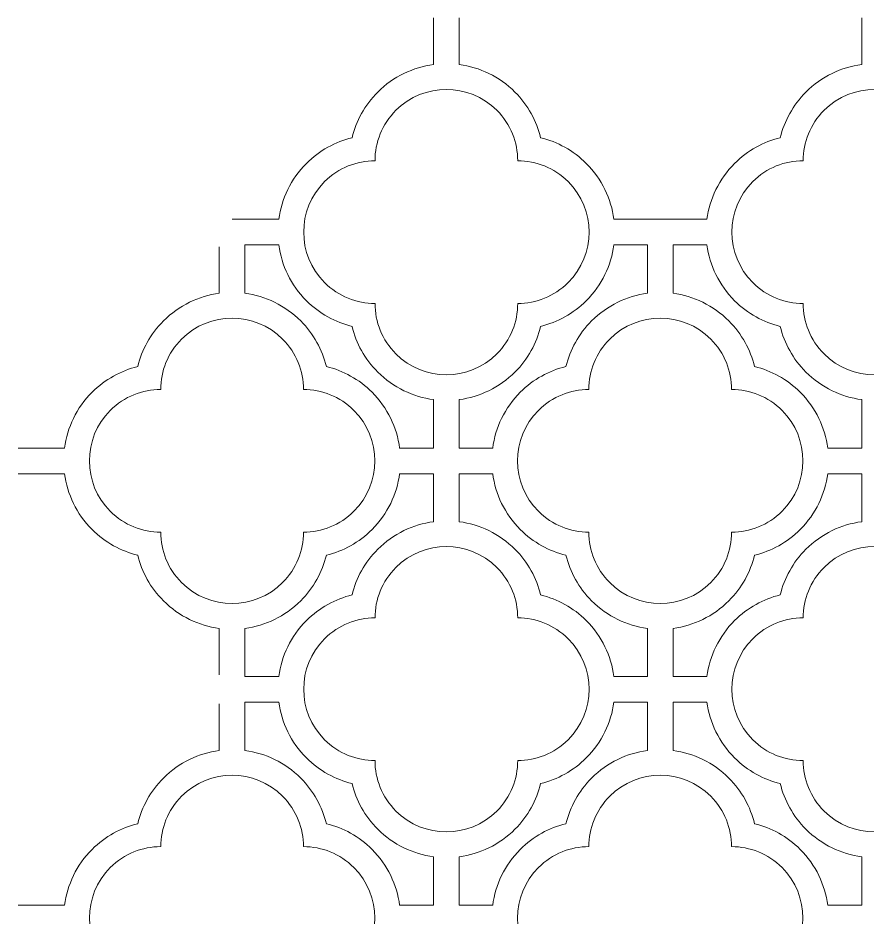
# Model space of a CAD drawing. Header units: centimetres. Extents: x -110 to 108, y -111 to 113.
# Drawn here: x -11.7 to 47.8, y 48 to 111.1 of the extents above; entities that cross this region are included whole.
import ezdxf

# ---------------------------------------------------------------- set-up
doc = ezdxf.new("R2010")
doc.units = ezdxf.units.CM
doc.header["$MEASUREMENT"] = 0
doc.layers.add('layer 1', color=7, linetype='Continuous')

msp = doc.modelspace()

# ---------------------------------------------------------------- linework, layer by layer
at = {"layer": 'layer 1', "color": 177, "lineweight": 9}
for points, knots in [([(17.36487, 111.096), (17.36487, 111.096), (17.36487, 111.08601), (17.36487, 111.08601), (17.36487, 111.08601), (17.36487, 111.08601), (17.36492, 107.83401), (17.36492, 107.83401), (17.36492, 107.83401), (15.93533, 107.64427), (14.55456, 107.00026), (13.45631, 105.90201), (13.45631, 105.90201), (12.54126, 104.98696), (11.94153, 103.87574), (11.65717, 102.70359), (11.65717, 102.70359), (10.48501, 102.41924), (9.37379, 101.81949), (8.45874, 100.90444), (8.45874, 100.90444), (7.36054, 99.80624), (6.71649, 98.42553), (6.52672, 96.996), (6.52672, 96.996), (6.52672, 96.996), (3.26487, 96.996), (3.26487, 96.996)], [0, 0, 0, 0, 0.125, 0.125, 0.125, 0.125, 0.25, 0.25, 0.25, 0.25, 0.375, 0.375, 0.375, 0.375, 0.5, 0.5, 0.5, 0.5, 0.625, 0.625, 0.625, 0.625, 0.75, 0.75, 0.75, 0.75, 1, 1, 1, 1]), ([(33.26487, 96.996), (33.26487, 96.996), (30.00298, 96.99595), (30.00298, 96.99595), (30.00298, 96.99595), (29.81322, 98.42549), (29.16922, 99.80622), (28.071, 100.90444), (28.071, 100.90444), (27.15593, 101.81951), (26.04471, 102.41924), (24.87253, 102.7036), (24.87253, 102.7036), (24.58818, 103.87574), (23.98849, 104.98695), (23.07343, 105.90201), (23.07343, 105.90201), (21.9752, 107.00024), (20.59444, 107.64425), (19.16486, 107.834), (19.16486, 107.834), (19.16486, 107.834), (19.16487, 111.096), (19.16487, 111.096)], [0, 0, 0, 0, 0.14285714, 0.14285714, 0.14285714, 0.14285714, 0.28571429, 0.28571429, 0.28571429, 0.28571429, 0.42857143, 0.42857143, 0.42857143, 0.42857143, 0.57142857, 0.57142857, 0.57142857, 0.57142857, 0.71428571, 0.71428571, 0.71428571, 0.71428571, 1, 1, 1, 1]), ([(33.26487, 96.996), (33.26487, 96.996), (36.52674, 96.99599), (36.52674, 96.99599), (36.52674, 96.99599), (36.71647, 98.42561), (37.36048, 99.80643), (38.45874, 100.90469), (38.45874, 100.90469), (39.37381, 101.81975), (40.48503, 102.41945), (41.65719, 102.7038), (41.65719, 102.7038), (41.94154, 103.87596), (42.54126, 104.9872), (43.45631, 105.90225), (43.45631, 105.90225), (44.55454, 107.00049), (45.93529, 107.64451), (47.36487, 107.83425), (47.36487, 107.83425), (47.36487, 107.83425), (47.36487, 111.096), (47.36487, 111.096)], [0, 0, 0, 0, 0.14285714, 0.14285714, 0.14285714, 0.14285714, 0.28571429, 0.28571429, 0.28571429, 0.28571429, 0.42857143, 0.42857143, 0.42857143, 0.42857143, 0.57142857, 0.57142857, 0.57142857, 0.57142857, 0.71428571, 0.71428571, 0.71428571, 0.71428571, 1, 1, 1, 1]), ([(23.26462, 91.09614), (23.26407, 89.81717), (22.776, 88.53837), (21.80041, 87.56278), (21.80041, 87.56278), (19.84811, 85.61048), (16.68163, 85.61049), (14.72934, 87.56278), (14.72934, 87.56278), (13.75376, 88.53837), (13.26567, 89.81715), (13.26512, 91.09614), (13.26512, 91.09614), (11.98615, 91.09668), (10.70735, 91.58476), (9.73177, 92.56034), (9.73177, 92.56034), (7.77948, 94.51264), (7.77948, 97.67912), (9.73177, 99.63141), (9.73177, 99.63141), (10.70729, 100.60693), (11.98598, 101.095), (13.26487, 101.09561), (13.26487, 101.09561), (13.26541, 102.37465), (13.75352, 103.65352), (14.72916, 104.62916), (14.72916, 104.62916), (16.68155, 106.58155), (19.84819, 106.58153), (21.80058, 104.62915), (21.80058, 104.62915), (22.77621, 103.65352), (23.26432, 102.37467), (23.26486, 101.09563), (23.26486, 101.09563), (24.54375, 101.09502), (25.82245, 100.60693), (26.79797, 99.63141), (26.79797, 99.63141), (28.75027, 97.67912), (28.75027, 94.51264), (26.79797, 92.56034), (26.79797, 92.56034), (25.82239, 91.58476), (24.5436, 91.09668), (23.26462, 91.09614)], [0, 0, 0, 0, 0.07692308, 0.07692308, 0.07692308, 0.07692308, 0.15384615, 0.15384615, 0.15384615, 0.15384615, 0.23076923, 0.23076923, 0.23076923, 0.23076923, 0.30769231, 0.30769231, 0.30769231, 0.30769231, 0.38461538, 0.38461538, 0.38461538, 0.38461538, 0.46153846, 0.46153846, 0.46153846, 0.46153846, 0.53846154, 0.53846154, 0.53846154, 0.53846154, 0.61538462, 0.61538462, 0.61538462, 0.61538462, 0.69230769, 0.69230769, 0.69230769, 0.69230769, 0.76923077, 0.76923077, 0.76923077, 0.76923077, 0.84615385, 0.84615385, 0.84615385, 0.84615385, 1, 1, 1, 1]), ([(43.26512, 101.09586), (43.26567, 102.37483), (43.75374, 103.65363), (44.72933, 104.62922), (44.72933, 104.62922), (46.68163, 106.58152), (49.84811, 106.58151), (51.8004, 104.62922), (51.8004, 104.62922), (52.77598, 103.65363), (53.26407, 102.37485), (53.26462, 101.09586), (53.26462, 101.09586), (54.54359, 101.09532), (55.82239, 100.60724), (56.79797, 99.63166), (56.79797, 99.63166), (58.75026, 97.67936), (58.75026, 94.51288), (56.79797, 92.56059), (56.79797, 92.56059), (55.82245, 91.58507), (54.54376, 91.097), (53.26487, 91.09639), (53.26487, 91.09639), (53.26433, 89.81735), (52.77622, 88.53848), (51.80058, 87.56284), (51.80058, 87.56284), (49.84819, 85.61045), (46.68155, 85.61047), (44.72916, 87.56285), (44.72916, 87.56285), (43.75353, 88.53848), (43.26542, 89.81733), (43.26488, 91.09637), (43.26488, 91.09637), (41.98599, 91.09698), (40.70729, 91.58507), (39.73177, 92.56059), (39.73177, 92.56059), (37.77947, 94.51288), (37.77947, 97.67936), (39.73177, 99.63166), (39.73177, 99.63166), (40.70735, 100.60724), (41.98614, 101.09532), (43.26512, 101.09586)], [0, 0, 0, 0, 0.07692308, 0.07692308, 0.07692308, 0.07692308, 0.15384615, 0.15384615, 0.15384615, 0.15384615, 0.23076923, 0.23076923, 0.23076923, 0.23076923, 0.30769231, 0.30769231, 0.30769231, 0.30769231, 0.38461538, 0.38461538, 0.38461538, 0.38461538, 0.46153846, 0.46153846, 0.46153846, 0.46153846, 0.53846154, 0.53846154, 0.53846154, 0.53846154, 0.61538462, 0.61538462, 0.61538462, 0.61538462, 0.69230769, 0.69230769, 0.69230769, 0.69230769, 0.76923077, 0.76923077, 0.76923077, 0.76923077, 0.84615385, 0.84615385, 0.84615385, 0.84615385, 1, 1, 1, 1]), ([(2.35087, 95.066), (2.35087, 95.066), (2.35087, 95.05601), (2.35087, 95.05601), (2.35087, 95.05601), (2.35087, 95.05601), (2.35092, 91.80401), (2.35092, 91.80401), (2.35092, 91.80401), (0.92133, 91.61427), (-0.45944, 90.97026), (-1.55769, 89.87201), (-1.55769, 89.87201), (-2.47274, 88.95696), (-3.07247, 87.84574), (-3.35683, 86.67359), (-3.35683, 86.67359), (-4.52899, 86.38924), (-5.64021, 85.78949), (-6.55526, 84.87444), (-6.55526, 84.87444), (-7.65346, 83.77624), (-8.29751, 82.39553), (-8.48728, 80.966), (-8.48728, 80.966), (-8.48728, 80.966), (-11.74913, 80.966), (-11.74913, 80.966)], [0, 0, 0, 0, 0.125, 0.125, 0.125, 0.125, 0.25, 0.25, 0.25, 0.25, 0.375, 0.375, 0.375, 0.375, 0.5, 0.5, 0.5, 0.5, 0.625, 0.625, 0.625, 0.625, 0.75, 0.75, 0.75, 0.75, 1, 1, 1, 1]), ([(17.36487, 80.966), (17.36487, 80.966), (14.98898, 80.96595), (14.98898, 80.96595), (14.98898, 80.96595), (14.79922, 82.39549), (14.15522, 83.77622), (13.057, 84.87444), (13.057, 84.87444), (12.14193, 85.78951), (11.03071, 86.38924), (9.85853, 86.6736), (9.85853, 86.6736), (9.57418, 87.84574), (8.97449, 88.95695), (8.05943, 89.87201), (8.05943, 89.87201), (6.9612, 90.97024), (5.58044, 91.61425), (4.15086, 91.804), (4.15086, 91.804), (4.15086, 91.804), (4.15087, 95.19602), (4.15087, 95.19602), (4.15087, 95.19602), (4.15087, 95.19602), (6.52672, 95.19605), (6.52672, 95.19605), (6.52672, 95.19605), (6.71644, 93.76642), (7.36046, 92.3856), (8.45874, 91.28732), (8.45874, 91.28732), (9.3738, 90.37226), (10.48502, 89.77257), (11.65717, 89.48821), (11.65717, 89.48821), (11.94152, 88.31604), (12.54124, 87.20482), (13.45631, 86.28975), (13.45631, 86.28975), (14.55454, 85.19152), (15.93532, 84.54753), (17.36487, 84.35778), (17.36487, 84.35778), (17.36487, 84.35778), (17.36487, 80.966), (17.36487, 80.966)], [0, 0, 0, 0, 0.07692308, 0.07692308, 0.07692308, 0.07692308, 0.15384615, 0.15384615, 0.15384615, 0.15384615, 0.23076923, 0.23076923, 0.23076923, 0.23076923, 0.30769231, 0.30769231, 0.30769231, 0.30769231, 0.38461538, 0.38461538, 0.38461538, 0.38461538, 0.46153846, 0.46153846, 0.46153846, 0.46153846, 0.53846154, 0.53846154, 0.53846154, 0.53846154, 0.61538462, 0.61538462, 0.61538462, 0.61538462, 0.69230769, 0.69230769, 0.69230769, 0.69230769, 0.76923077, 0.76923077, 0.76923077, 0.76923077, 0.84615385, 0.84615385, 0.84615385, 0.84615385, 1, 1, 1, 1]), ([(19.16487, 80.966), (19.16487, 80.966), (21.51274, 80.96599), (21.51274, 80.96599), (21.51274, 80.96599), (21.70247, 82.39561), (22.34648, 83.77643), (23.44474, 84.87469), (23.44474, 84.87469), (24.35981, 85.78975), (25.47103, 86.38945), (26.64319, 86.6738), (26.64319, 86.6738), (26.92754, 87.84596), (27.52726, 88.9572), (28.44231, 89.87225), (28.44231, 89.87225), (29.54054, 90.97049), (30.92129, 91.61451), (32.35087, 91.80425), (32.35087, 91.80425), (32.35087, 91.80425), (32.35323, 95.19601), (32.35323, 95.19601), (32.35323, 95.19601), (32.35323, 95.19601), (30.003, 95.19601), (30.003, 95.19601), (30.003, 95.19601), (29.81327, 93.76639), (29.16926, 92.38557), (28.071, 91.28731), (28.071, 91.28731), (27.15593, 90.37225), (26.04471, 89.77255), (24.87255, 89.4882), (24.87255, 89.4882), (24.5882, 88.31604), (23.98848, 87.2048), (23.07343, 86.28975), (23.07343, 86.28975), (21.9752, 85.19151), (20.59445, 84.54749), (19.16487, 84.35775), (19.16487, 84.35775), (19.16487, 84.35775), (19.16487, 80.966), (19.16487, 80.966)], [0, 0, 0, 0, 0.07692308, 0.07692308, 0.07692308, 0.07692308, 0.15384615, 0.15384615, 0.15384615, 0.15384615, 0.23076923, 0.23076923, 0.23076923, 0.23076923, 0.30769231, 0.30769231, 0.30769231, 0.30769231, 0.38461538, 0.38461538, 0.38461538, 0.38461538, 0.46153846, 0.46153846, 0.46153846, 0.46153846, 0.53846154, 0.53846154, 0.53846154, 0.53846154, 0.61538462, 0.61538462, 0.61538462, 0.61538462, 0.69230769, 0.69230769, 0.69230769, 0.69230769, 0.76923077, 0.76923077, 0.76923077, 0.76923077, 0.84615385, 0.84615385, 0.84615385, 0.84615385, 1, 1, 1, 1]), ([(47.36487, 80.966), (47.36487, 80.966), (44.98902, 80.96595), (44.98902, 80.96595), (44.98902, 80.96595), (44.7993, 82.39558), (44.15528, 83.7764), (43.057, 84.87468), (43.057, 84.87468), (42.14194, 85.78974), (41.03072, 86.38943), (39.85857, 86.67379), (39.85857, 86.67379), (39.57422, 87.84596), (38.9745, 88.95718), (38.05943, 89.87225), (38.05943, 89.87225), (36.9612, 90.97048), (35.58042, 91.61447), (34.15087, 91.80422), (34.15087, 91.80422), (34.15087, 91.80422), (34.15086, 95.19603), (34.15086, 95.19603), (34.15086, 95.19603), (34.15086, 95.19603), (36.52676, 95.19605), (36.52676, 95.19605), (36.52676, 95.19605), (36.71652, 93.76651), (37.36052, 92.38578), (38.45874, 91.28756), (38.45874, 91.28756), (39.37381, 90.37249), (40.48503, 89.77276), (41.65721, 89.4884), (41.65721, 89.4884), (41.94156, 88.31626), (42.54125, 87.20505), (43.45631, 86.28999), (43.45631, 86.28999), (44.55454, 85.19176), (45.9353, 84.54775), (47.36488, 84.358), (47.36488, 84.358), (47.36488, 84.358), (47.36487, 81.86962), (47.36487, 81.86962), (47.36487, 81.86962), (47.36487, 81.86962), (47.36487, 80.966), (47.36487, 80.966)], [0, 0, 0, 0, 0.07142857, 0.07142857, 0.07142857, 0.07142857, 0.14285714, 0.14285714, 0.14285714, 0.14285714, 0.21428571, 0.21428571, 0.21428571, 0.21428571, 0.28571429, 0.28571429, 0.28571429, 0.28571429, 0.35714286, 0.35714286, 0.35714286, 0.35714286, 0.42857143, 0.42857143, 0.42857143, 0.42857143, 0.5, 0.5, 0.5, 0.5, 0.57142857, 0.57142857, 0.57142857, 0.57142857, 0.64285714, 0.64285714, 0.64285714, 0.64285714, 0.71428571, 0.71428571, 0.71428571, 0.71428571, 0.78571429, 0.78571429, 0.78571429, 0.78571429, 0.85714286, 0.85714286, 0.85714286, 0.85714286, 1, 1, 1, 1]), ([(8.25062, 75.06614), (8.25007, 73.78717), (7.762, 72.50837), (6.78641, 71.53278), (6.78641, 71.53278), (4.83411, 69.58048), (1.66763, 69.58049), (-0.28466, 71.53278), (-0.28466, 71.53278), (-1.26024, 72.50837), (-1.74833, 73.78715), (-1.74888, 75.06614), (-1.74888, 75.06614), (-3.02785, 75.06668), (-4.30665, 75.55476), (-5.28223, 76.53034), (-5.28223, 76.53034), (-7.23452, 78.48264), (-7.23452, 81.64912), (-5.28223, 83.60141), (-5.28223, 83.60141), (-4.30671, 84.57693), (-3.02802, 85.065), (-1.74913, 85.06561), (-1.74913, 85.06561), (-1.74859, 86.34465), (-1.26048, 87.62352), (-0.28484, 88.59916), (-0.28484, 88.59916), (1.66755, 90.55155), (4.83419, 90.55153), (6.78658, 88.59915), (6.78658, 88.59915), (7.76221, 87.62352), (8.25032, 86.34467), (8.25086, 85.06563), (8.25086, 85.06563), (9.52975, 85.06502), (10.80845, 84.57693), (11.78397, 83.60141), (11.78397, 83.60141), (13.73627, 81.64912), (13.73627, 78.48264), (11.78397, 76.53034), (11.78397, 76.53034), (10.80839, 75.55476), (9.5296, 75.06668), (8.25062, 75.06614)], [0, 0, 0, 0, 0.07692308, 0.07692308, 0.07692308, 0.07692308, 0.15384615, 0.15384615, 0.15384615, 0.15384615, 0.23076923, 0.23076923, 0.23076923, 0.23076923, 0.30769231, 0.30769231, 0.30769231, 0.30769231, 0.38461538, 0.38461538, 0.38461538, 0.38461538, 0.46153846, 0.46153846, 0.46153846, 0.46153846, 0.53846154, 0.53846154, 0.53846154, 0.53846154, 0.61538462, 0.61538462, 0.61538462, 0.61538462, 0.69230769, 0.69230769, 0.69230769, 0.69230769, 0.76923077, 0.76923077, 0.76923077, 0.76923077, 0.84615385, 0.84615385, 0.84615385, 0.84615385, 1, 1, 1, 1]), ([(28.25112, 85.06586), (28.25167, 86.34483), (28.73974, 87.62363), (29.71533, 88.59922), (29.71533, 88.59922), (31.66763, 90.55152), (34.83411, 90.55151), (36.7864, 88.59922), (36.7864, 88.59922), (37.76198, 87.62363), (38.25007, 86.34485), (38.25062, 85.06586), (38.25062, 85.06586), (39.52959, 85.06532), (40.80839, 84.57724), (41.78397, 83.60166), (41.78397, 83.60166), (43.73626, 81.64936), (43.73626, 78.48288), (41.78397, 76.53059), (41.78397, 76.53059), (40.80845, 75.55507), (39.52976, 75.067), (38.25087, 75.06639), (38.25087, 75.06639), (38.25033, 73.78735), (37.76222, 72.50848), (36.78658, 71.53284), (36.78658, 71.53284), (34.83419, 69.58045), (31.66755, 69.58047), (29.71516, 71.53285), (29.71516, 71.53285), (28.73953, 72.50848), (28.25142, 73.78733), (28.25088, 75.06637), (28.25088, 75.06637), (26.97199, 75.06698), (25.69329, 75.55507), (24.71777, 76.53059), (24.71777, 76.53059), (22.76547, 78.48288), (22.76547, 81.64936), (24.71777, 83.60166), (24.71777, 83.60166), (25.69335, 84.57724), (26.97214, 85.06532), (28.25112, 85.06586)], [0, 0, 0, 0, 0.07692308, 0.07692308, 0.07692308, 0.07692308, 0.15384615, 0.15384615, 0.15384615, 0.15384615, 0.23076923, 0.23076923, 0.23076923, 0.23076923, 0.30769231, 0.30769231, 0.30769231, 0.30769231, 0.38461538, 0.38461538, 0.38461538, 0.38461538, 0.46153846, 0.46153846, 0.46153846, 0.46153846, 0.53846154, 0.53846154, 0.53846154, 0.53846154, 0.61538462, 0.61538462, 0.61538462, 0.61538462, 0.69230769, 0.69230769, 0.69230769, 0.69230769, 0.76923077, 0.76923077, 0.76923077, 0.76923077, 0.84615385, 0.84615385, 0.84615385, 0.84615385, 1, 1, 1, 1]), ([(-11.74913, 79.166), (-11.74913, 79.166), (-8.48728, 79.16605), (-8.48728, 79.16605), (-8.48728, 79.16605), (-8.29756, 77.73642), (-7.65354, 76.3556), (-6.55526, 75.25732), (-6.55526, 75.25732), (-5.6402, 74.34226), (-4.52898, 73.74257), (-3.35683, 73.45821), (-3.35683, 73.45821), (-3.07248, 72.28604), (-2.47276, 71.17482), (-1.55769, 70.25975), (-1.55769, 70.25975), (-0.45946, 69.16152), (0.92132, 68.51753), (2.35087, 68.32778), (2.35087, 68.32778), (2.35087, 68.32778), (2.35087, 65.066), (2.35087, 65.066)], [0, 0, 0, 0, 0.14285714, 0.14285714, 0.14285714, 0.14285714, 0.28571429, 0.28571429, 0.28571429, 0.28571429, 0.42857143, 0.42857143, 0.42857143, 0.42857143, 0.57142857, 0.57142857, 0.57142857, 0.57142857, 0.71428571, 0.71428571, 0.71428571, 0.71428571, 1, 1, 1, 1]), ([(4.15087, 64.96399), (4.15087, 64.96399), (6.52674, 64.96399), (6.52674, 64.96399), (6.52674, 64.96399), (6.71647, 66.39361), (7.36048, 67.77443), (8.45874, 68.87269), (8.45874, 68.87269), (9.37381, 69.78775), (10.48503, 70.38745), (11.65719, 70.6718), (11.65719, 70.6718), (11.94154, 71.84396), (12.54126, 72.9552), (13.45631, 73.87025), (13.45631, 73.87025), (14.55454, 74.96849), (15.93529, 75.61251), (17.36487, 75.80225), (17.36487, 75.80225), (17.36487, 75.80225), (17.36487, 78.27064), (17.36487, 78.27064), (17.36487, 78.27064), (17.36487, 78.27064), (17.36487, 79.15535), (17.36487, 79.15535), (17.36487, 79.15535), (17.36487, 79.15535), (17.36487, 79.16601), (17.36487, 79.16601), (17.36487, 79.16601), (17.36487, 79.16601), (14.989, 79.16601), (14.989, 79.16601), (14.989, 79.16601), (14.79927, 77.73639), (14.15526, 76.35557), (13.057, 75.25731), (13.057, 75.25731), (12.14193, 74.34225), (11.03071, 73.74255), (9.85855, 73.4582), (9.85855, 73.4582), (9.5742, 72.28604), (8.97448, 71.1748), (8.05943, 70.25975), (8.05943, 70.25975), (6.9612, 69.16151), (5.58045, 68.51749), (4.15087, 68.32775), (4.15087, 68.32775), (4.15087, 68.32775), (4.15087, 65.84696), (4.15087, 65.84696), (4.15087, 65.84696), (4.15087, 65.84696), (4.15087, 65.84062), (4.15087, 65.84062), (4.15087, 65.84062), (4.15087, 65.84062), (4.15087, 64.96399), (4.15087, 64.96399)], [0, 0, 0, 0, 0.05882353, 0.05882353, 0.05882353, 0.05882353, 0.11764706, 0.11764706, 0.11764706, 0.11764706, 0.17647059, 0.17647059, 0.17647059, 0.17647059, 0.23529412, 0.23529412, 0.23529412, 0.23529412, 0.29411765, 0.29411765, 0.29411765, 0.29411765, 0.35294118, 0.35294118, 0.35294118, 0.35294118, 0.41176471, 0.41176471, 0.41176471, 0.41176471, 0.47058824, 0.47058824, 0.47058824, 0.47058824, 0.52941176, 0.52941176, 0.52941176, 0.52941176, 0.58823529, 0.58823529, 0.58823529, 0.58823529, 0.64705882, 0.64705882, 0.64705882, 0.64705882, 0.70588235, 0.70588235, 0.70588235, 0.70588235, 0.76470588, 0.76470588, 0.76470588, 0.76470588, 0.82352941, 0.82352941, 0.82352941, 0.82352941, 0.88235294, 0.88235294, 0.88235294, 0.88235294, 1, 1, 1, 1]), ([(32.35087, 64.96399), (32.35087, 64.96399), (30.00302, 64.96395), (30.00302, 64.96395), (30.00302, 64.96395), (29.8133, 66.39358), (29.16928, 67.7744), (28.071, 68.87268), (28.071, 68.87268), (27.15594, 69.78774), (26.04472, 70.38743), (24.87257, 70.67179), (24.87257, 70.67179), (24.58822, 71.84396), (23.9885, 72.95518), (23.07343, 73.87025), (23.07343, 73.87025), (21.9752, 74.96848), (20.59442, 75.61247), (19.16487, 75.80222), (19.16487, 75.80222), (19.16487, 75.80222), (19.16487, 78.26136), (19.16487, 78.26136), (19.16487, 78.26136), (19.16487, 78.26136), (19.16488, 79.16603), (19.16488, 79.16603), (19.16488, 79.16603), (19.16488, 79.16603), (21.51276, 79.16605), (21.51276, 79.16605), (21.51276, 79.16605), (21.70252, 77.73651), (22.34652, 76.35578), (23.44474, 75.25756), (23.44474, 75.25756), (24.35981, 74.34249), (25.47103, 73.74276), (26.64321, 73.4584), (26.64321, 73.4584), (26.92756, 72.28626), (27.52725, 71.17505), (28.44231, 70.25999), (28.44231, 70.25999), (29.54054, 69.16176), (30.9213, 68.51775), (32.35088, 68.328), (32.35088, 68.328), (32.35088, 68.328), (32.35087, 65.89403), (32.35087, 65.89403), (32.35087, 65.89403), (32.35087, 65.89403), (32.35087, 65.88734), (32.35087, 65.88734), (32.35087, 65.88734), (32.35087, 65.88734), (32.35087, 64.96399), (32.35087, 64.96399)], [0, 0, 0, 0, 0.0625, 0.0625, 0.0625, 0.0625, 0.125, 0.125, 0.125, 0.125, 0.1875, 0.1875, 0.1875, 0.1875, 0.25, 0.25, 0.25, 0.25, 0.3125, 0.3125, 0.3125, 0.3125, 0.375, 0.375, 0.375, 0.375, 0.4375, 0.4375, 0.4375, 0.4375, 0.5, 0.5, 0.5, 0.5, 0.5625, 0.5625, 0.5625, 0.5625, 0.625, 0.625, 0.625, 0.625, 0.6875, 0.6875, 0.6875, 0.6875, 0.75, 0.75, 0.75, 0.75, 0.8125, 0.8125, 0.8125, 0.8125, 0.875, 0.875, 0.875, 0.875, 1, 1, 1, 1]), ([(47.36488, 79.166), (47.36488, 79.166), (47.36487, 79.166), (47.36487, 79.166), (47.36487, 79.166), (47.36487, 79.166), (44.98902, 79.166), (44.98902, 79.166), (44.98902, 79.166), (44.79925, 77.73647), (44.1552, 76.35576), (43.057, 75.25756), (43.057, 75.25756), (42.14195, 74.34251), (41.03073, 73.74276), (39.85857, 73.45841), (39.85857, 73.45841), (39.57421, 72.28626), (38.97448, 71.17504), (38.05943, 70.25999), (38.05943, 70.25999), (36.96118, 69.16174), (35.58041, 68.51773), (34.15082, 68.32799), (34.15082, 68.32799), (34.15082, 68.32799), (34.15087, 64.964), (34.15087, 64.964), (34.15087, 64.964), (34.15087, 64.964), (36.52672, 64.964), (36.52672, 64.964), (36.52672, 64.964), (36.71649, 66.39353), (37.36054, 67.77424), (38.45874, 68.87244), (38.45874, 68.87244), (39.37379, 69.78749), (40.48501, 70.38724), (41.65717, 70.67159), (41.65717, 70.67159), (41.94153, 71.84374), (42.54126, 72.95496), (43.45631, 73.87001), (43.45631, 73.87001), (44.55456, 74.96826), (45.93533, 75.61227), (47.36492, 75.80201), (47.36492, 75.80201), (47.36492, 75.80201), (47.36488, 78.27938), (47.36488, 78.27938), (47.36488, 78.27938), (47.36488, 78.27938), (47.36488, 79.166), (47.36488, 79.166), (47.36488, 79.166), (47.36488, 79.166), (47.36487, 79.166), (47.36487, 79.166)], [0, 0, 0, 0, 0.0625, 0.0625, 0.0625, 0.0625, 0.125, 0.125, 0.125, 0.125, 0.1875, 0.1875, 0.1875, 0.1875, 0.25, 0.25, 0.25, 0.25, 0.3125, 0.3125, 0.3125, 0.3125, 0.375, 0.375, 0.375, 0.375, 0.4375, 0.4375, 0.4375, 0.4375, 0.5, 0.5, 0.5, 0.5, 0.5625, 0.5625, 0.5625, 0.5625, 0.625, 0.625, 0.625, 0.625, 0.6875, 0.6875, 0.6875, 0.6875, 0.75, 0.75, 0.75, 0.75, 0.8125, 0.8125, 0.8125, 0.8125, 0.875, 0.875, 0.875, 0.875, 1, 1, 1, 1]), ([(13.26512, 69.06386), (13.26567, 70.34283), (13.75374, 71.62163), (14.72933, 72.59722), (14.72933, 72.59722), (16.68163, 74.54952), (19.84811, 74.54951), (21.8004, 72.59722), (21.8004, 72.59722), (22.77598, 71.62163), (23.26407, 70.34285), (23.26462, 69.06386), (23.26462, 69.06386), (24.54359, 69.06332), (25.82239, 68.57524), (26.79797, 67.59966), (26.79797, 67.59966), (28.75026, 65.64736), (28.75026, 62.48088), (26.79797, 60.52859), (26.79797, 60.52859), (25.82245, 59.55307), (24.54376, 59.065), (23.26487, 59.06439), (23.26487, 59.06439), (23.26433, 57.78535), (22.77622, 56.50648), (21.80058, 55.53084), (21.80058, 55.53084), (19.84819, 53.57845), (16.68155, 53.57847), (14.72916, 55.53085), (14.72916, 55.53085), (13.75353, 56.50648), (13.26542, 57.78533), (13.26488, 59.06437), (13.26488, 59.06437), (11.98599, 59.06498), (10.70729, 59.55307), (9.73177, 60.52859), (9.73177, 60.52859), (7.77947, 62.48088), (7.77947, 65.64736), (9.73177, 67.59966), (9.73177, 67.59966), (10.70735, 68.57524), (11.98614, 69.06332), (13.26512, 69.06386)], [0, 0, 0, 0, 0.07692308, 0.07692308, 0.07692308, 0.07692308, 0.15384615, 0.15384615, 0.15384615, 0.15384615, 0.23076923, 0.23076923, 0.23076923, 0.23076923, 0.30769231, 0.30769231, 0.30769231, 0.30769231, 0.38461538, 0.38461538, 0.38461538, 0.38461538, 0.46153846, 0.46153846, 0.46153846, 0.46153846, 0.53846154, 0.53846154, 0.53846154, 0.53846154, 0.61538462, 0.61538462, 0.61538462, 0.61538462, 0.69230769, 0.69230769, 0.69230769, 0.69230769, 0.76923077, 0.76923077, 0.76923077, 0.76923077, 0.84615385, 0.84615385, 0.84615385, 0.84615385, 1, 1, 1, 1]), ([(53.26462, 59.06414), (53.26407, 57.78517), (52.776, 56.50637), (51.80041, 55.53078), (51.80041, 55.53078), (49.84811, 53.57848), (46.68163, 53.57849), (44.72934, 55.53078), (44.72934, 55.53078), (43.75376, 56.50637), (43.26567, 57.78515), (43.26512, 59.06414), (43.26512, 59.06414), (41.98615, 59.06468), (40.70735, 59.55276), (39.73177, 60.52834), (39.73177, 60.52834), (37.77948, 62.48064), (37.77948, 65.64712), (39.73177, 67.59941), (39.73177, 67.59941), (40.70729, 68.57493), (41.98598, 69.063), (43.26487, 69.06361), (43.26487, 69.06361), (43.26541, 70.34265), (43.75352, 71.62152), (44.72916, 72.59716), (44.72916, 72.59716), (46.68155, 74.54955), (49.84819, 74.54953), (51.80058, 72.59715), (51.80058, 72.59715), (52.77621, 71.62152), (53.26432, 70.34267), (53.26486, 69.06363), (53.26486, 69.06363), (54.54375, 69.06302), (55.82245, 68.57493), (56.79797, 67.59941), (56.79797, 67.59941), (58.75027, 65.64712), (58.75027, 62.48064), (56.79797, 60.52834), (56.79797, 60.52834), (55.82239, 59.55276), (54.5436, 59.06468), (53.26462, 59.06414)], [0, 0, 0, 0, 0.07692308, 0.07692308, 0.07692308, 0.07692308, 0.15384615, 0.15384615, 0.15384615, 0.15384615, 0.23076923, 0.23076923, 0.23076923, 0.23076923, 0.30769231, 0.30769231, 0.30769231, 0.30769231, 0.38461538, 0.38461538, 0.38461538, 0.38461538, 0.46153846, 0.46153846, 0.46153846, 0.46153846, 0.53846154, 0.53846154, 0.53846154, 0.53846154, 0.61538462, 0.61538462, 0.61538462, 0.61538462, 0.69230769, 0.69230769, 0.69230769, 0.69230769, 0.76923077, 0.76923077, 0.76923077, 0.76923077, 0.84615385, 0.84615385, 0.84615385, 0.84615385, 1, 1, 1, 1]), ([(17.36486, 48.93399), (17.36486, 48.93399), (17.36488, 52.326), (17.36488, 52.326), (17.36488, 52.326), (15.9353, 52.51575), (14.55454, 53.15976), (13.45631, 54.25799), (13.45631, 54.25799), (12.54125, 55.17305), (11.94156, 56.28426), (11.65721, 57.4564), (11.65721, 57.4564), (10.48503, 57.74076), (9.37381, 58.34049), (8.45874, 59.25556), (8.45874, 59.25556), (7.36052, 60.35378), (6.71652, 61.73451), (6.52676, 63.16405), (6.52676, 63.16405), (6.52676, 63.16405), (4.15087, 63.16403), (4.15087, 63.16403), (4.15087, 63.16403), (4.15087, 63.16403), (4.15087, 62.28738), (4.15087, 62.28738), (4.15087, 62.28738), (4.15087, 62.28738), (4.15087, 59.77222), (4.15087, 59.77222), (4.15087, 59.77222), (5.58042, 59.58247), (6.9612, 58.93848), (8.05943, 57.84025), (8.05943, 57.84025), (8.9745, 56.92518), (9.57422, 55.81396), (9.85857, 54.64179), (9.85857, 54.64179), (11.03072, 54.35743), (12.14194, 53.75774), (13.057, 52.84268), (13.057, 52.84268), (14.15528, 51.7444), (14.7993, 50.36358), (14.98902, 48.93395), (14.98902, 48.93395), (14.98902, 48.93395), (17.36486, 48.93399), (17.36486, 48.93399)], [0, 0, 0, 0, 0.07142857, 0.07142857, 0.07142857, 0.07142857, 0.14285714, 0.14285714, 0.14285714, 0.14285714, 0.21428571, 0.21428571, 0.21428571, 0.21428571, 0.28571429, 0.28571429, 0.28571429, 0.28571429, 0.35714286, 0.35714286, 0.35714286, 0.35714286, 0.42857143, 0.42857143, 0.42857143, 0.42857143, 0.5, 0.5, 0.5, 0.5, 0.57142857, 0.57142857, 0.57142857, 0.57142857, 0.64285714, 0.64285714, 0.64285714, 0.64285714, 0.71428571, 0.71428571, 0.71428571, 0.71428571, 0.78571429, 0.78571429, 0.78571429, 0.78571429, 0.85714286, 0.85714286, 0.85714286, 0.85714286, 1, 1, 1, 1]), ([(32.35088, 63.164), (32.35088, 63.164), (32.35087, 63.164), (32.35087, 63.164), (32.35087, 63.164), (32.35087, 63.164), (30.00302, 63.164), (30.00302, 63.164), (30.00302, 63.164), (29.81325, 61.73447), (29.1692, 60.35376), (28.071, 59.25556), (28.071, 59.25556), (27.15595, 58.34051), (26.04473, 57.74076), (24.87257, 57.45641), (24.87257, 57.45641), (24.58821, 56.28426), (23.98848, 55.17304), (23.07343, 54.25799), (23.07343, 54.25799), (21.97518, 53.15974), (20.59441, 52.51573), (19.16482, 52.32599), (19.16482, 52.32599), (19.16482, 52.32599), (19.16487, 48.934), (19.16487, 48.934), (19.16487, 48.934), (19.16487, 48.934), (21.51272, 48.934), (21.51272, 48.934), (21.51272, 48.934), (21.70249, 50.36353), (22.34654, 51.74424), (23.44474, 52.84244), (23.44474, 52.84244), (24.35979, 53.75749), (25.47101, 54.35724), (26.64317, 54.64159), (26.64317, 54.64159), (26.92753, 55.81374), (27.52726, 56.92496), (28.44231, 57.84001), (28.44231, 57.84001), (29.54056, 58.93826), (30.92133, 59.58227), (32.35092, 59.77201), (32.35092, 59.77201), (32.35092, 59.77201), (32.35088, 63.164), (32.35088, 63.164), (32.35088, 63.164), (32.35088, 63.164), (32.35087, 63.164), (32.35087, 63.164)], [0, 0, 0, 0, 0.06666667, 0.06666667, 0.06666667, 0.06666667, 0.13333333, 0.13333333, 0.13333333, 0.13333333, 0.2, 0.2, 0.2, 0.2, 0.26666667, 0.26666667, 0.26666667, 0.26666667, 0.33333333, 0.33333333, 0.33333333, 0.33333333, 0.4, 0.4, 0.4, 0.4, 0.46666667, 0.46666667, 0.46666667, 0.46666667, 0.53333333, 0.53333333, 0.53333333, 0.53333333, 0.6, 0.6, 0.6, 0.6, 0.66666667, 0.66666667, 0.66666667, 0.66666667, 0.73333333, 0.73333333, 0.73333333, 0.73333333, 0.8, 0.8, 0.8, 0.8, 0.86666667, 0.86666667, 0.86666667, 0.86666667, 1, 1, 1, 1]), ([(47.36486, 48.934), (47.36486, 48.934), (47.36487, 52.32578), (47.36487, 52.32578), (47.36487, 52.32578), (45.93532, 52.51553), (44.55454, 53.15952), (43.45631, 54.25775), (43.45631, 54.25775), (42.54124, 55.17282), (41.94152, 56.28404), (41.65717, 57.45621), (41.65717, 57.45621), (40.48502, 57.74057), (39.3738, 58.34026), (38.45874, 59.25532), (38.45874, 59.25532), (37.36046, 60.3536), (36.71644, 61.73442), (36.52672, 63.16405), (36.52672, 63.16405), (36.52672, 63.16405), (34.15087, 63.16402), (34.15087, 63.16402), (34.15087, 63.16402), (34.15087, 63.16402), (34.15086, 59.772), (34.15086, 59.772), (34.15086, 59.772), (35.58044, 59.58225), (36.9612, 58.93824), (38.05943, 57.84001), (38.05943, 57.84001), (38.97449, 56.92495), (39.57418, 55.81374), (39.85853, 54.6416), (39.85853, 54.6416), (41.03071, 54.35724), (42.14193, 53.75751), (43.057, 52.84244), (43.057, 52.84244), (44.15522, 51.74422), (44.79922, 50.36349), (44.98898, 48.93395), (44.98898, 48.93395), (44.98898, 48.93395), (47.36486, 48.934), (47.36486, 48.934)], [0, 0, 0, 0, 0.07692308, 0.07692308, 0.07692308, 0.07692308, 0.15384615, 0.15384615, 0.15384615, 0.15384615, 0.23076923, 0.23076923, 0.23076923, 0.23076923, 0.30769231, 0.30769231, 0.30769231, 0.30769231, 0.38461538, 0.38461538, 0.38461538, 0.38461538, 0.46153846, 0.46153846, 0.46153846, 0.46153846, 0.53846154, 0.53846154, 0.53846154, 0.53846154, 0.61538462, 0.61538462, 0.61538462, 0.61538462, 0.69230769, 0.69230769, 0.69230769, 0.69230769, 0.76923077, 0.76923077, 0.76923077, 0.76923077, 0.84615385, 0.84615385, 0.84615385, 0.84615385, 1, 1, 1, 1]), ([(-11.74913, 48.934), (-11.74913, 48.934), (-8.48726, 48.93399), (-8.48726, 48.93399), (-8.48726, 48.93399), (-8.29753, 50.36361), (-7.65352, 51.74443), (-6.55526, 52.84269), (-6.55526, 52.84269), (-5.64019, 53.75775), (-4.52897, 54.35745), (-3.35681, 54.6418), (-3.35681, 54.6418), (-3.07246, 55.81396), (-2.47274, 56.9252), (-1.55769, 57.84025), (-1.55769, 57.84025), (-0.45946, 58.93849), (0.92129, 59.58251), (2.35087, 59.77225), (2.35087, 59.77225), (2.35087, 59.77225), (2.35087, 63.034), (2.35087, 63.034)], [0, 0, 0, 0, 0.14285714, 0.14285714, 0.14285714, 0.14285714, 0.28571429, 0.28571429, 0.28571429, 0.28571429, 0.42857143, 0.42857143, 0.42857143, 0.42857143, 0.57142857, 0.57142857, 0.57142857, 0.57142857, 0.71428571, 0.71428571, 0.71428571, 0.71428571, 1, 1, 1, 1]), ([(-1.74888, 53.03386), (-1.74833, 54.31283), (-1.26026, 55.59163), (-0.28467, 56.56722), (-0.28467, 56.56722), (1.66763, 58.51952), (4.83411, 58.51951), (6.7864, 56.56722), (6.7864, 56.56722), (7.76198, 55.59163), (8.25007, 54.31285), (8.25062, 53.03386), (8.25062, 53.03386), (9.52959, 53.03332), (10.80839, 52.54524), (11.78397, 51.56966), (11.78397, 51.56966), (13.73626, 49.61736), (13.73626, 46.45088), (11.78397, 44.49859), (11.78397, 44.49859), (10.80845, 43.52307), (9.52976, 43.035), (8.25087, 43.03439), (8.25087, 43.03439), (8.25033, 41.75535), (7.76222, 40.47648), (6.78658, 39.50084), (6.78658, 39.50084), (4.83419, 37.54845), (1.66755, 37.54847), (-0.28484, 39.50085), (-0.28484, 39.50085), (-1.26047, 40.47648), (-1.74858, 41.75533), (-1.74912, 43.03437), (-1.74912, 43.03437), (-3.02801, 43.03498), (-4.30671, 43.52307), (-5.28223, 44.49859), (-5.28223, 44.49859), (-7.23453, 46.45088), (-7.23453, 49.61736), (-5.28223, 51.56966), (-5.28223, 51.56966), (-4.30665, 52.54524), (-3.02786, 53.03332), (-1.74888, 53.03386)], [0, 0, 0, 0, 0.07692308, 0.07692308, 0.07692308, 0.07692308, 0.15384615, 0.15384615, 0.15384615, 0.15384615, 0.23076923, 0.23076923, 0.23076923, 0.23076923, 0.30769231, 0.30769231, 0.30769231, 0.30769231, 0.38461538, 0.38461538, 0.38461538, 0.38461538, 0.46153846, 0.46153846, 0.46153846, 0.46153846, 0.53846154, 0.53846154, 0.53846154, 0.53846154, 0.61538462, 0.61538462, 0.61538462, 0.61538462, 0.69230769, 0.69230769, 0.69230769, 0.69230769, 0.76923077, 0.76923077, 0.76923077, 0.76923077, 0.84615385, 0.84615385, 0.84615385, 0.84615385, 1, 1, 1, 1]), ([(38.25062, 43.03414), (38.25007, 41.75517), (37.762, 40.47637), (36.78641, 39.50078), (36.78641, 39.50078), (34.83411, 37.54848), (31.66763, 37.54849), (29.71534, 39.50078), (29.71534, 39.50078), (28.73976, 40.47637), (28.25167, 41.75515), (28.25112, 43.03414), (28.25112, 43.03414), (26.97215, 43.03468), (25.69335, 43.52276), (24.71777, 44.49834), (24.71777, 44.49834), (22.76548, 46.45064), (22.76548, 49.61712), (24.71777, 51.56941), (24.71777, 51.56941), (25.69329, 52.54493), (26.97198, 53.033), (28.25087, 53.03361), (28.25087, 53.03361), (28.25141, 54.31265), (28.73952, 55.59152), (29.71516, 56.56716), (29.71516, 56.56716), (31.66755, 58.51955), (34.83419, 58.51953), (36.78658, 56.56715), (36.78658, 56.56715), (37.76221, 55.59152), (38.25032, 54.31267), (38.25086, 53.03363), (38.25086, 53.03363), (39.52975, 53.03302), (40.80845, 52.54493), (41.78397, 51.56941), (41.78397, 51.56941), (43.73627, 49.61712), (43.73627, 46.45064), (41.78397, 44.49834), (41.78397, 44.49834), (40.80839, 43.52276), (39.5296, 43.03468), (38.25062, 43.03414)], [0, 0, 0, 0, 0.07692308, 0.07692308, 0.07692308, 0.07692308, 0.15384615, 0.15384615, 0.15384615, 0.15384615, 0.23076923, 0.23076923, 0.23076923, 0.23076923, 0.30769231, 0.30769231, 0.30769231, 0.30769231, 0.38461538, 0.38461538, 0.38461538, 0.38461538, 0.46153846, 0.46153846, 0.46153846, 0.46153846, 0.53846154, 0.53846154, 0.53846154, 0.53846154, 0.61538462, 0.61538462, 0.61538462, 0.61538462, 0.69230769, 0.69230769, 0.69230769, 0.69230769, 0.76923077, 0.76923077, 0.76923077, 0.76923077, 0.84615385, 0.84615385, 0.84615385, 0.84615385, 1, 1, 1, 1])]:
    msp.add_open_spline(points, degree=3, knots=knots, dxfattribs=at)
msp.add_open_spline([(17.36487, 80.966), (17.36487, 80.966), (17.36487, 80.966), (17.36487, 80.966)], degree=3, dxfattribs=at)

doc.saveas('drawing.dxf')
